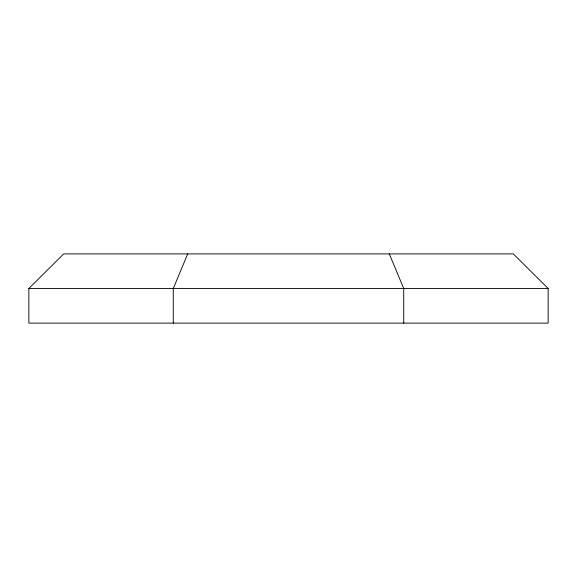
<?xml version="1.0" encoding="UTF-8"?>
<svg xmlns="http://www.w3.org/2000/svg" width="577" height="577" viewBox="0 0 577 577"><rect width="100%" height="100%" fill="white"/><g stroke="black" fill="none" stroke-linecap="round" stroke-linejoin="round"><path stroke-width="0.87" d="M187.705 253.894L173.273 288.5L173.273 323.106M28.85 288.5L63.701 253.894L513.299 253.894L548.15 288.5L548.15 323.106L28.85 323.106L28.85 288.5L548.15 288.5M389.295 253.894L403.727 288.5L403.727 323.106"/></g></svg>
